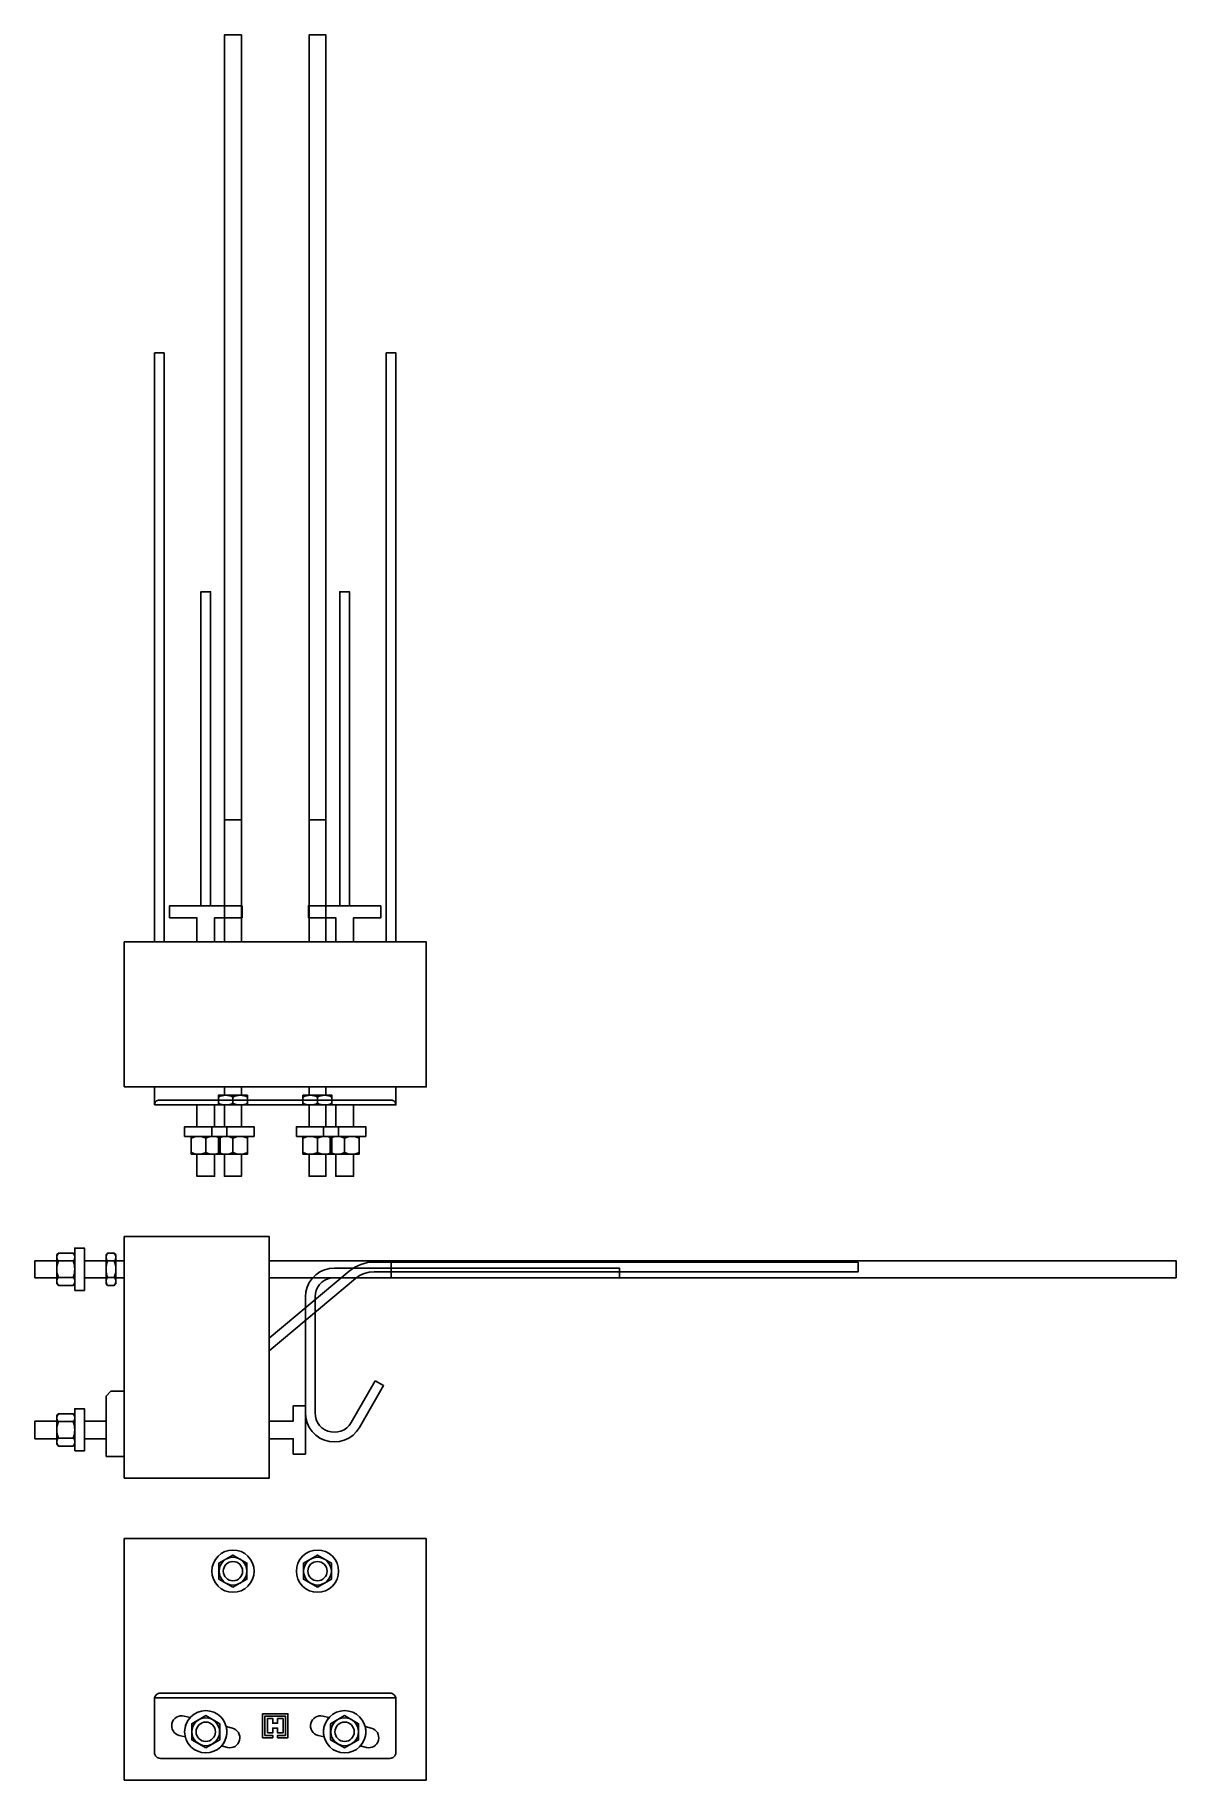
# Model space of a CAD drawing. Extents: x -74 to 871, y -574 to 871.
import ezdxf

# ---------------------------------------------------------------- set-up
doc = ezdxf.new("R2010")
doc.units = 0
doc.layers.add('Halfen', color=7, linetype='CONTINUOUS')

msp = doc.modelspace()

# ---------------------------------------------------------------- linework, layer by layer
at = {"layer": 'Halfen', "color": 7}
for p, q in [((90, -15), (90, -7)), ((160, -15), (160, -7)), ((67.5, -55.8), (67.5, -41)), ((90, -55.8), (90, -41)), ((160, -55.8), (160, -41)), ((182.5, -55.8), (182.5, -41)), ((-55.8, -144.072), (-41, -144.072)), ((-15, -144.072), (-7, -144.072)), ((-55.8, -157.928), (-41, -157.928)), ((-15, -157.928), (-7, -157.928)), ((-55.8, -277.072), (-41, -277.072)), ((-55.8, -290.928), (-41, -290.928)), ((25.101, -506), (224.899, -506))]:
    msp.add_line(p, q, dxfattribs=at)
for points in [[(97, 221), (97, 871), (83, 871), (83, 221)], [(167, 221), (167, 871), (153, 871), (153, 221)], [(25, 607.728), (25, 120), (33, 120), (33, 607.728)], [(217, 607.728), (217, 120), (225, 120), (225, 607.728)], [(71.5, 150), (71.5, 410), (63.5, 410), (63.5, 150)], [(186.5, 150), (186.5, 410), (178.5, 410), (178.5, 150)], [(83, 221), (83, 120), (97, 120), (97, 221)], [(153, 221), (153, 120), (167, 120), (167, 221)], [(97.5, 150), (37.5, 150), (37.5, 140), (60.175, 140), (60.175, 120), (74.825, 120), (74.825, 140), (97.5, 140)], [(212.5, 150), (152.5, 150), (152.5, 140), (175.175, 140), (175.175, 120), (189.825, 120), (189.825, 140), (212.5, 140)], [(0, 0), (250, 0), (250, 120), (0, 120)], [(25, -15), (225, -15), (225, 0), (25, 0)], [(83, 0), (83, -7), (97, -7), (97, 0)], [(153, 0), (153, -7), (167, -7), (167, 0)], [(78, -15), (102, -15), (102, -7), (78, -7)], [(148, -15), (172, -15), (172, -7), (148, -7)], [(74.825, -15), (60.175, -15), (60.175, -33), (74.825, -33)], [(83, -15), (83, -33), (97, -33), (97, -15)], [(153, -15), (153, -33), (167, -33), (167, -15)], [(189.825, -15), (175.175, -15), (175.175, -33), (189.825, -33)], [(50, -41), (85, -41), (85, -33), (50, -33)], [(55.5, -55.8), (79.5, -55.8), (79.5, -41), (55.5, -41)], [(72.5, -41), (107.5, -41), (107.5, -33), (72.5, -33)], [(78, -55.8), (102, -55.8), (102, -41), (78, -41)], [(142.5, -41), (177.5, -41), (177.5, -33), (142.5, -33)], [(148, -55.8), (172, -55.8), (172, -41), (148, -41)], [(165, -41), (200, -41), (200, -33), (165, -33)], [(170.5, -55.8), (194.5, -55.8), (194.5, -41), (170.5, -41)], [(74.825, -55.8), (60.175, -55.8), (60.175, -74), (74.825, -74)], [(83, -55.8), (83, -74), (97, -74), (97, -55.8)], [(153, -55.8), (153, -74), (167, -74), (167, -55.8)], [(189.825, -55.8), (175.175, -55.8), (175.175, -74), (189.825, -74)], [(0, -324), (120, -324), (120, -124), (0, -124)], [(-55.8, -144), (-74, -144), (-74, -158), (-55.8, -158)], [(-54.566, -164.375), (-42.234, -164.375), (-41, -163.141), (-41, -138.859), (-42.234, -137.625), (-54.566, -137.625), (-55.8, -138.859), (-55.8, -163.141)], [(-41, -168.5), (-33, -168.5), (-33, -133.5), (-41, -133.5)], [(-15, -144), (-33, -144), (-33, -158), (-15, -158)], [(-13.766, -164.375), (-8.234, -164.375), (-7, -163.141), (-7, -138.859), (-8.234, -137.625), (-13.766, -137.625), (-15, -138.859), (-15, -163.141)], [(0, -144), (-7, -144), (-7, -158), (0, -158)], [(221, -144), (120, -144), (120, -158), (221, -158)], [(221, -158), (871, -158), (871, -144), (221, -144)], [(607.728, -145.064), (206.919, -145.064), (201.362, -145.55), (195.974, -146.994), (190.919, -149.351), (186.35, -152.551), (120, -208.225), (120, -218.668), (191.492, -158.679), (194.919, -156.28), (198.71, -154.512), (202.751, -153.429), (206.919, -153.064), (607.728, -153.064)], [(207.856, -243.359), (187.856, -278), (186.257, -280.285), (184.285, -282.257), (182, -283.856), (179.472, -285.035), (176.778, -285.757), (174, -286), (171.222, -285.757), (168.528, -285.035), (166, -283.856), (163.715, -282.257), (161.743, -280.285), (160.144, -278), (158.965, -275.472), (158.243, -272.778), (158, -270), (158, -174), (158.243, -171.222), (158.965, -168.528), (160.144, -166), (161.743, -163.715), (163.715, -161.743), (166, -160.144), (168.528, -158.965), (171.222, -158.243), (174, -158), (410, -158), (410, -150), (174, -150), (169.832, -150.365), (165.792, -151.447), (162, -153.215), (158.573, -155.615), (155.615, -158.573), (153.215, -162), (151.447, -165.792), (150.365, -169.832), (150, -174), (150, -270), (150.365, -274.168), (151.447, -278.208), (153.215, -282), (155.615, -285.427), (158.573, -288.385), (162, -290.785), (165.792, -292.553), (169.832, -293.635), (174, -294), (178.168, -293.635), (182.208, -292.553), (186, -290.785), (189.427, -288.385), (192.385, -285.427), (194.785, -282), (214.785, -247.359)], [(-15, -306), (0, -306), (0, -252), (-11, -252), (-15, -256)], [(-54.566, -297.375), (-42.234, -297.375), (-41, -296.141), (-41, -271.859), (-42.234, -270.625), (-54.566, -270.625), (-55.8, -271.859), (-55.8, -296.141)], [(-41, -301.5), (-33, -301.5), (-33, -266.5), (-41, -266.5)], [(150, -264), (140, -264), (140, -276.675), (120, -276.675), (120, -291.325), (140, -291.325), (140, -304), (150, -304)], [(-55.8, -276.675), (-74, -276.675), (-74, -291.325), (-55.8, -291.325)], [(-15, -276.675), (-33, -276.675), (-33, -291.325), (-15, -291.325)], [(0, -574), (250, -574), (250, -374), (0, -374)], [(107.5, -401), (107.164, -397.586), (106.168, -394.303), (104.551, -391.278), (102.374, -388.626), (99.722, -386.449), (96.697, -384.832), (93.414, -383.836), (90, -383.5), (86.586, -383.836), (83.303, -384.832), (80.278, -386.449), (77.626, -388.626), (75.449, -391.278), (73.832, -394.303), (72.836, -397.586), (72.5, -401), (72.836, -404.414), (73.832, -407.697), (75.449, -410.722), (77.626, -413.374), (80.278, -415.551), (83.303, -417.168), (86.586, -418.164), (90, -418.5), (93.414, -418.164), (96.697, -417.168), (99.722, -415.551), (102.374, -413.374), (104.551, -410.722), (106.168, -407.697), (107.164, -404.414)], [(90, -414.375), (101.583, -407.688), (101.583, -394.312), (90, -387.625), (78.417, -394.312), (78.417, -407.688)], [(177.5, -401), (177.164, -397.586), (176.168, -394.303), (174.551, -391.278), (172.374, -388.626), (169.722, -386.449), (166.697, -384.832), (163.414, -383.836), (160, -383.5), (156.586, -383.836), (153.303, -384.832), (150.278, -386.449), (147.626, -388.626), (145.449, -391.278), (143.832, -394.303), (142.836, -397.586), (142.5, -401), (142.836, -404.414), (143.832, -407.697), (145.449, -410.722), (147.626, -413.374), (150.278, -415.551), (153.303, -417.168), (156.586, -418.164), (160, -418.5), (163.414, -418.164), (166.697, -417.168), (169.722, -415.551), (172.374, -413.374), (174.551, -410.722), (176.168, -407.697), (177.164, -404.414)], [(160, -414.375), (171.583, -407.688), (171.583, -394.312), (160, -387.625), (148.417, -394.312), (148.417, -407.688)], [(25, -551), (25.096, -551.975), (25.381, -552.913), (25.843, -553.778), (26.464, -554.536), (27.222, -555.157), (28.087, -555.619), (29.025, -555.904), (30, -556), (220, -556), (220.975, -555.904), (221.913, -555.619), (222.778, -555.157), (223.536, -554.536), (224.157, -553.778), (224.619, -552.913), (224.904, -551.975), (225, -551), (225, -507), (224.904, -506.025), (224.619, -505.087), (224.157, -504.222), (223.536, -503.464), (222.778, -502.843), (221.913, -502.381), (220.975, -502.096), (220, -502), (30, -502), (29.025, -502.096), (28.087, -502.381), (27.222, -502.843), (26.464, -503.464), (25.843, -504.222), (25.381, -505.087), (25.096, -506.025), (25, -507)], [(85, -534), (84.664, -530.586), (83.668, -527.303), (82.051, -524.278), (79.874, -521.626), (77.222, -519.449), (74.197, -517.832), (70.914, -516.836), (67.5, -516.5), (64.086, -516.836), (60.803, -517.832), (57.778, -519.449), (55.126, -521.626), (52.949, -524.278), (51.332, -527.303), (50.336, -530.586), (50, -534), (50.336, -537.414), (51.332, -540.697), (52.949, -543.722), (55.126, -546.374), (57.778, -548.551), (60.803, -550.168), (64.086, -551.164), (67.5, -551.5), (70.914, -551.164), (74.197, -550.168), (77.222, -548.551), (79.874, -546.374), (82.051, -543.722), (83.668, -540.697), (84.664, -537.414)], [(114.5, -539), (123, -539), (123, -537), (116.5, -537), (116.5, -521), (133.5, -521), (133.5, -537), (127, -537), (127, -539), (135.5, -539), (135.5, -519), (114.5, -519)], [(200, -534), (199.664, -530.586), (198.668, -527.303), (197.051, -524.278), (194.874, -521.626), (192.222, -519.449), (189.197, -517.832), (185.914, -516.836), (182.5, -516.5), (179.086, -516.836), (175.803, -517.832), (172.778, -519.449), (170.126, -521.626), (167.949, -524.278), (166.332, -527.303), (165.336, -530.586), (165, -534), (165.336, -537.414), (166.332, -540.697), (167.949, -543.722), (170.126, -546.374), (172.778, -548.551), (175.803, -550.168), (179.086, -551.164), (182.5, -551.5), (185.914, -551.164), (189.197, -550.168), (192.222, -548.551), (194.874, -546.374), (197.051, -543.722), (198.668, -540.697), (199.664, -537.414)], [(47.896, -520.76), (46.281, -520.841), (44.712, -521.235), (43.251, -521.928), (41.953, -522.893), (40.868, -524.093), (40.038, -525.481), (39.495, -527.004), (39.26, -528.604), (39.341, -530.219), (39.735, -531.788), (40.428, -533.249), (41.393, -534.547), (42.593, -535.632), (43.981, -536.462), (45.504, -537.005), (50.549, -538.263), (50.336, -537.414), (50.084, -535.715), (50, -534), (50.084, -532.285), (50.336, -530.586), (50.754, -528.92), (51.332, -527.303), (52.066, -525.751), (52.949, -524.278), (53.972, -522.898), (54.554, -522.256), (49.496, -520.995)], [(67.5, -547.375), (79.083, -540.688), (79.083, -527.312), (67.5, -520.625), (55.917, -527.312), (55.917, -540.688)], [(84.444, -529.709), (84.664, -530.586), (84.916, -532.285), (85, -534), (84.916, -535.715), (84.664, -537.414), (84.246, -539.08), (83.668, -540.697), (82.934, -542.249), (82.051, -543.722), (81.028, -545.102), (80.466, -545.722), (85.504, -546.978), (87.104, -547.214), (88.719, -547.133), (90.288, -546.738), (91.749, -546.045), (93.047, -545.08), (94.132, -543.88), (94.962, -542.492), (95.505, -540.969), (95.741, -539.369), (95.659, -537.754), (95.265, -536.185), (94.572, -534.724), (93.607, -533.426), (92.407, -532.341), (91.019, -531.511), (89.496, -530.968)], [(118.5, -535), (123, -535), (123, -531), (127, -531), (127, -535), (131.5, -535), (131.5, -523), (127, -523), (127, -527), (123, -527), (123, -523), (118.5, -523)], [(162.896, -520.76), (161.281, -520.841), (159.712, -521.235), (158.251, -521.928), (156.953, -522.893), (155.868, -524.093), (155.038, -525.481), (154.495, -527.004), (154.26, -528.604), (154.341, -530.219), (154.735, -531.788), (155.428, -533.249), (156.393, -534.547), (157.593, -535.632), (158.981, -536.462), (160.504, -537.005), (165.549, -538.263), (165.336, -537.414), (165.084, -535.715), (165, -534), (165.084, -532.285), (165.336, -530.586), (165.754, -528.92), (166.332, -527.303), (167.066, -525.751), (167.949, -524.278), (168.972, -522.898), (169.554, -522.256), (164.496, -520.995)], [(182.5, -547.375), (194.083, -540.688), (194.083, -527.312), (182.5, -520.625), (170.917, -527.312), (170.917, -540.688)], [(199.444, -529.709), (199.664, -530.586), (199.916, -532.285), (200, -534), (199.916, -535.715), (199.664, -537.414), (199.246, -539.08), (198.668, -540.697), (197.934, -542.249), (197.051, -543.722), (196.028, -545.102), (195.466, -545.722), (200.504, -546.978), (202.104, -547.214), (203.719, -547.133), (205.288, -546.738), (206.749, -546.045), (208.047, -545.08), (209.132, -543.88), (209.962, -542.492), (210.505, -540.969), (210.74, -539.369), (210.659, -537.754), (210.265, -536.185), (209.572, -534.724), (208.607, -533.426), (207.407, -532.341), (206.019, -531.511), (204.496, -530.968)]]:
    msp.add_lwpolyline(points, close=True, dxfattribs=at)
msp.add_lwpolyline([(25, -15), (25.077, -14.22), (25.304, -13.469), (25.674, -12.778), (26.172, -12.172), (26.778, -11.674), (27.469, -11.304), (28.22, -11.077), (29, -11), (221, -11), (221.78, -11.077), (222.531, -11.304), (223.222, -11.674), (223.828, -12.172), (224.326, -12.778), (224.696, -13.469), (224.923, -14.22), (225, -15)], dxfattribs=at)
for centre, radius in [((90, -401), 11.5), ((160, -401), 11.5), ((90, -401), 8), ((160, -401), 8), ((67.5, -534), 11.5), ((67.5, -534), 8), ((182.5, -534), 11.5), ((182.5, -534), 8)]:
    msp.add_circle(centre, radius, dxfattribs=at)
for centre, radius, start, end in [((84, -20.375), 13.375, 63.346222, 116.653778), ((84, -1.625), 13.375, 243.346222, 296.653778), ((96, -20.375), 13.375, 63.346222, 116.653778), ((96, -1.625), 13.375, 243.346222, 296.653778), ((154, -20.375), 13.375, 63.346222, 116.653778), ((154, -1.625), 13.375, 243.346222, 296.653778), ((166, -20.375), 13.375, 63.346222, 116.653778), ((166, -1.625), 13.375, 243.346222, 296.653778), ((61.5, -54.375), 13.375, 63.346222, 116.653778), ((73.5, -54.375), 13.375, 63.346222, 116.653778), ((84, -54.375), 13.375, 63.346222, 116.653778), ((96, -54.375), 13.375, 63.346222, 116.653778), ((154, -54.375), 13.375, 63.346222, 116.653778), ((166, -54.375), 13.375, 63.346222, 116.653778), ((176.5, -54.375), 13.375, 63.346222, 116.653778), ((188.5, -54.375), 13.375, 63.346222, 116.653778), ((61.5, -42.425), 13.375, 243.346222, 296.653778), ((73.5, -42.425), 13.375, 243.346222, 296.653778), ((84, -42.425), 13.375, 243.346222, 296.653778), ((96, -42.425), 13.375, 243.346222, 296.653778), ((154, -42.425), 13.375, 243.346222, 296.653778), ((166, -42.425), 13.375, 243.346222, 296.653778), ((176.5, -42.425), 13.375, 243.346222, 296.653778), ((188.5, -42.425), 13.375, 243.346222, 296.653778), ((-50.322, -141.089), 5.478, 140.779022, 219.220978), ((-35.738, -151), 20.062, 159.798004, 200.201996), ((-46.478, -141.089), 5.478, -39.220978, 39.220982), ((-61.062, -151), 20.062, -20.201996, 20.202003), ((-9.522, -141.089), 5.478, 140.779022, 219.220978), ((5.062, -151), 20.062, 159.798004, 200.201996), ((-12.478, -141.089), 5.478, -39.220978, 39.220982), ((-27.062, -151), 20.062, -20.201996, 20.202003), ((-50.322, -160.911), 5.478, 140.779022, 219.220978), ((-46.478, -160.911), 5.478, -39.220978, 39.220982), ((-9.522, -160.911), 5.478, 140.779022, 219.220978), ((-12.478, -160.911), 5.478, -39.220978, 39.220982), ((-50.322, -274.089), 5.478, 140.779022, 219.220978), ((-46.478, -274.089), 5.478, -39.220978, 39.220982), ((-35.738, -284), 20.062, 159.798004, 200.201996), ((-61.062, -284), 20.062, -20.201996, 20.202003), ((-50.322, -293.911), 5.478, 140.779022, 219.220978), ((-46.478, -293.911), 5.478, -39.220978, 39.220982)]:
    msp.add_arc(centre, radius, start, end, dxfattribs=at)

doc.saveas('drawing.dxf')
